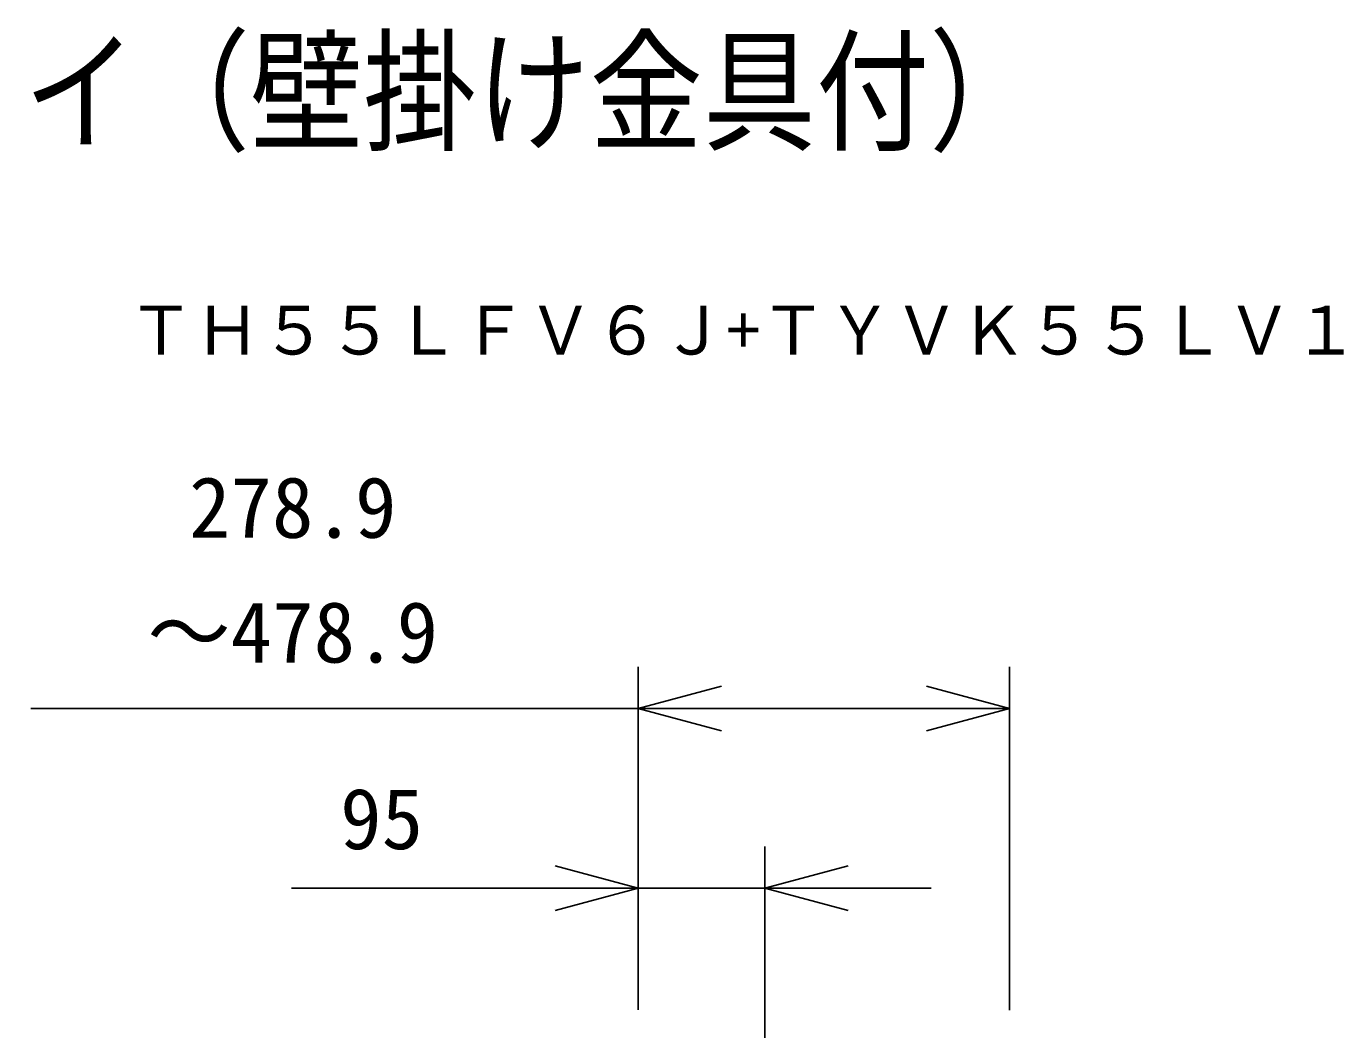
# Model space of a CAD drawing. Units: millimetres, scale not verified. Extents: x -63 to 62, y -56 to 57.
# Drawn here: x 15.59 to 55.16, y 26.65 to 56.81 of the extents above; entities that cross this region are included whole.
import ezdxf
from ezdxf.enums import TextEntityAlignment as Align

# ---------------------------------------------------------------- set-up
doc = ezdxf.new("R2010")
doc.units = ezdxf.units.MM
doc.header["$LTSCALE"] = 0.125
for name, color, linetype in [('0-0_0', 7, 'Continuous'), ('0-1_MOJI1', 7, 'Continuous'), ('0-3_SUNPO', 7, 'Continuous'), ('0-5_TOUROKU', 7, 'Continuous')]:
    doc.layers.add(name, color=color, linetype=linetype)
doc.styles.add('ＭＳ ゴシック', font='')
doc.styles.get('ＭＳ ゴシック').set_extended_font_data('MS Gothic')

# ---------------------------------------------------------------- blocks, each defined once
blk = doc.blocks.new('_Open30')
at = {"layer": '0-0_0'}
blk.add_line((0, 0), (-1, 0), dxfattribs=at)
blk.add_lwpolyline([(-1, 0.26795), (0, 0), (-1, -0.26795)], dxfattribs=at)
blk = doc.blocks.new('D2')
at = {"layer": '0-3_SUNPO'}
for p, q in [((98.4741, 214.7392), (98.4741, 225.0479)), ((109.6289, 214.7361), (109.6289, 225.0479)), ((98.4741, 223.7979), (80.2241, 223.7979)), ((107.1289, 223.7979), (100.9741, 223.7979))]:
    blk.add_line(p, q, dxfattribs=at)
at = {"layer": '0-3_SUNPO', "xscale": 2.5, "yscale": 2.5, "rotation": 180}
blk.add_blockref('_Open30', (98.4741, 223.7979), dxfattribs=at)
at = {"layer": '0-3_SUNPO', "xscale": 2.5, "yscale": 2.5}
blk.add_blockref('_Open30', (109.6289, 223.7979), dxfattribs=at)
at = {"layer": '0-3_SUNPO', "style": 'ＭＳ ゴシック'}
for s, p in [('278.9', (84.9741, 228.3813)), ('～478.9', (83.7241, 224.6313))]:
    blk.add_text(s, height=1.833, dxfattribs=at).set_placement(p, align=Align.BOTTOM_LEFT)
blk = doc.blocks.new('D3')
at = {"layer": '0-3_SUNPO'}
for p, q in [((98.4741, 214.7392), (98.4741, 219.6479)), ((102.2741, 211.4077), (102.2741, 219.6479)), ((95.9741, 218.3979), (88.0575, 218.3979)), ((102.2741, 218.3979), (98.4741, 218.3979)), ((104.7741, 218.3979), (107.2741, 218.3979))]:
    blk.add_line(p, q, dxfattribs=at)
at = {"layer": '0-3_SUNPO', "xscale": 2.5, "yscale": 2.5}
blk.add_blockref('_Open30', (98.4741, 218.3979), dxfattribs=at)
at = {"layer": '0-3_SUNPO', "xscale": 2.5, "yscale": 2.5, "rotation": 180}
blk.add_blockref('_Open30', (102.2741, 218.3979), dxfattribs=at)
at = {"layer": '0-3_SUNPO', "style": 'ＭＳ ゴシック'}
blk.add_text('95', height=1.833, dxfattribs=at).set_placement((89.5158, 219.0229), align=Align.BOTTOM_LEFT)

msp = doc.modelspace()

# ---------------------------------------------------------------- block references
at = {"layer": '0-3_SUNPO'}
for name in ['D2', 'D3']:
    msp.add_blockref(name, (-64.5027, -187.4969), dxfattribs=at)

# ---------------------------------------------------------------- texts
at = {"layer": '0-1_MOJI1', "style": 'ＭＳ ゴシック', "width": 0.85}
msp.add_text('マルチスクリーン対応ディスプレイ（壁掛け金具付）', height=2.933, dxfattribs=at).set_placement((-35.5027, 52.5031), align=Align.BOTTOM_LEFT)
at = {"layer": '0-5_TOUROKU', "style": 'ＭＳ ゴシック'}
msp.add_text('ＴＨ５５ＬＦＶ６Ｊ+ＴＹＶＫ５５ＬＶ１', height=1.466, dxfattribs=at).set_placement((18.6306, 46.5031), align=Align.BOTTOM_LEFT)

doc.saveas('drawing.dxf')
